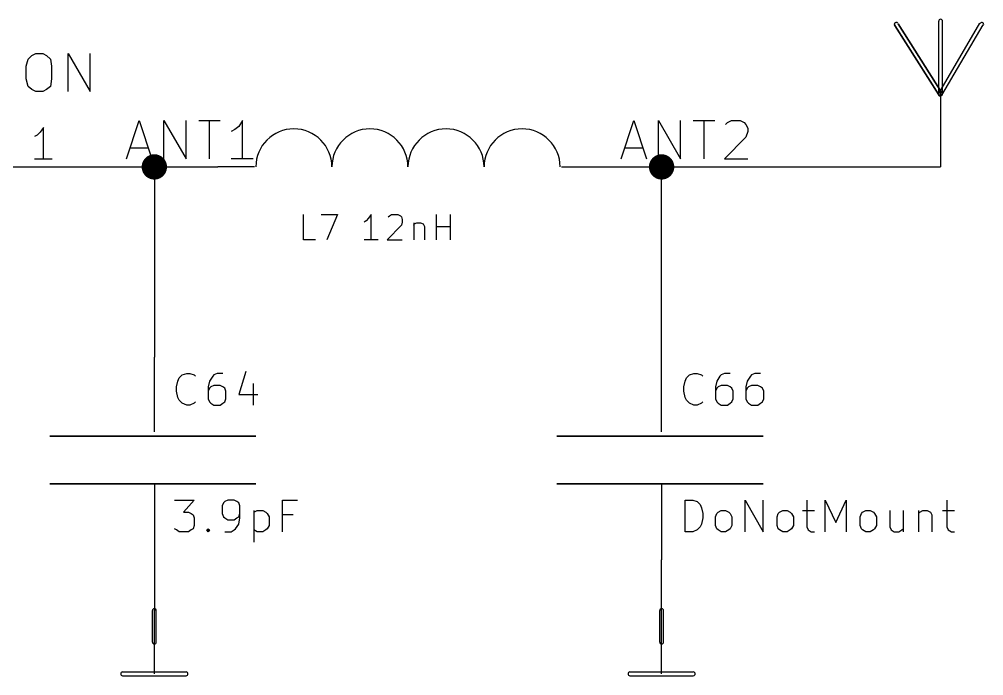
# Model space of a CAD drawing. Extents: x 12 to 829, y -582 to -12.
# Drawn here: x 584.63 to 623.27, y -61.04 to -34.72 of the extents above; entities that cross this region are included whole.
import ezdxf

# ---------------------------------------------------------------- set-up
doc = ezdxf.new("R2010")
doc.units = 0
doc.header["$MEASUREMENT"] = 0
doc.layers.add('BLACK', color=7, linetype='CONTINUOUS')

msp = doc.modelspace()

# ---------------------------------------------------------------- linework, layer by layer
at = {"layer": 'Black'}
for p, q in [((621.462, -37.7444), (619.709, -34.9758)), ((619.709, -34.9758), (621.462, -37.7444)), ((621.589, -37.6682), (619.836, -34.8996)), ((619.836, -34.8996), (621.589, -37.6682)), ((621.462, -37.6936), (621.462, -34.798)), ((621.462, -37.6936), (621.462, -34.798)), ((621.462, -37.6936), (623.113, -34.8742)), ((621.589, -37.7698), (623.24, -34.9504)), ((621.614, -37.6936), (621.614, -34.798)), ((621.614, -37.6936), (621.614, -34.798)), ((584.987, -36.322), (585.14, -36.1696)), ((585.14, -36.1696), (585.292, -36.0934)), ((585.292, -36.0934), (585.572, -36.0934)), ((585.572, -36.0934), (585.724, -36.1696)), ((585.724, -36.1696), (585.876, -36.322)), ((586.588, -37.6174), (586.588, -36.0934)), ((586.588, -36.0934), (587.477, -37.6174)), ((587.477, -37.6174), (587.477, -36.0934)), ((584.911, -36.6014), (584.987, -36.322)), ((584.911, -37.1094), (584.911, -36.6014)), ((585.876, -36.322), (585.927, -36.6014)), ((585.927, -36.6014), (585.927, -37.1094)), ((584.987, -37.4142), (584.911, -37.1094)), ((585.14, -37.5412), (584.987, -37.4142)), ((585.876, -37.4142), (585.724, -37.5412)), ((585.927, -37.1094), (585.876, -37.4142)), ((585.292, -37.6174), (585.14, -37.5412)), ((585.572, -37.6174), (585.292, -37.6174)), ((585.724, -37.5412), (585.572, -37.6174)), ((621.538, -37.6428), (621.538, -40.64)), ((588.924, -40.3098), (589.432, -38.7858)), ((589.432, -38.7858), (589.94, -40.3098)), ((590.423, -40.3098), (590.423, -38.7858)), ((590.423, -38.7858), (591.312, -40.3098)), ((591.312, -40.3098), (591.312, -38.7858)), ((591.82, -38.7858), (592.684, -38.7858)), ((592.252, -40.3098), (592.252, -38.7858)), ((593.42, -39.0144), (593.268, -39.1414)), ((593.573, -38.7858), (593.42, -39.0144)), ((593.573, -40.3098), (593.573, -38.7858)), ((608.736, -40.3098), (609.244, -38.7858)), ((609.244, -38.7858), (609.752, -40.3098)), ((610.235, -40.3098), (610.235, -38.7858)), ((610.235, -38.7858), (611.124, -40.3098)), ((611.124, -40.3098), (611.124, -38.7858)), ((611.632, -38.7858), (612.496, -38.7858)), ((612.064, -40.3098), (612.064, -38.7858)), ((612.927, -38.9382), (613.004, -38.862)), ((613.004, -38.862), (613.156, -38.7858)), ((613.156, -38.7858), (613.512, -38.7858)), ((613.512, -38.7858), (613.664, -38.862)), ((613.664, -38.862), (613.74, -38.9382)), ((613.74, -38.9382), (613.816, -39.0906)), ((585.343, -39.37), (585.241, -39.4208)), ((585.47, -39.243), (585.343, -39.37)), ((585.597, -39.0652), (585.47, -39.243)), ((585.597, -40.3352), (585.597, -39.0652)), ((593.268, -39.1414), (593.115, -39.2176)), ((613.816, -39.2176), (613.74, -39.4462)), ((613.816, -39.0906), (613.816, -39.2176)), ((613.74, -39.4462), (612.877, -40.3098)), ((589.051, -39.878), (589.788, -39.878)), ((608.863, -39.878), (609.6, -39.878)), ((585.953, -40.3352), (585.241, -40.3352)), ((594.004, -40.3098), (593.115, -40.3098)), ((612.877, -40.3098), (613.816, -40.3098)), ((583.692, -40.64), (587.502, -40.64)), ((587.502, -40.64), (592.582, -40.64)), ((590.042, -40.64), (590.042, -48.26)), ((594.055, -40.64), (592.582, -40.64)), ((606.349, -40.64), (607.822, -40.64)), ((607.822, -40.64), (621.538, -40.64)), ((610.362, -48.26), (610.362, -40.64)), ((596.011, -43.561), (596.011, -42.545)), ((596.722, -42.545), (597.383, -42.545)), ((597.383, -42.545), (596.951, -43.561)), ((598.526, -42.799), (598.449, -42.8498)), ((598.627, -42.6974), (598.526, -42.799)), ((598.729, -42.545), (598.627, -42.6974)), ((598.729, -43.561), (598.729, -42.545)), ((599.415, -42.6466), (599.465, -42.5958)), ((599.465, -42.5958), (599.542, -42.545)), ((599.542, -42.545), (599.796, -42.545)), ((599.796, -42.545), (599.897, -42.5958)), ((599.897, -42.5958), (599.948, -42.6466)), ((599.948, -42.6466), (599.973, -42.7482)), ((599.973, -42.8498), (599.948, -42.9768)), ((599.973, -42.7482), (599.973, -42.8498)), ((600.431, -42.8752), (600.431, -43.561)), ((600.456, -42.926), (600.558, -42.8752)), ((600.558, -42.8752), (600.71, -42.8752)), ((600.71, -42.8752), (600.812, -42.926)), ((601.345, -43.561), (601.345, -42.545)), ((601.904, -43.561), (601.904, -42.545)), ((599.948, -42.9768), (599.364, -43.561)), ((600.431, -42.9768), (600.456, -42.926)), ((600.812, -42.926), (600.862, -43.0276)), ((600.862, -43.0276), (600.862, -43.561)), ((601.345, -43.0276), (601.904, -43.0276)), ((596.494, -43.561), (596.011, -43.561)), ((599.008, -43.561), (598.449, -43.561)), ((599.364, -43.561), (599.973, -43.561)), ((590.042, -51.2572), (590.042, -48.26)), ((610.362, -51.2572), (610.362, -48.26)), ((591.033, -49.0982), (591.16, -48.9712)), ((591.16, -48.9712), (591.337, -48.9204)), ((591.337, -48.9204), (591.464, -48.9204)), ((591.464, -48.9204), (591.642, -48.9712)), ((591.642, -48.9712), (591.693, -49.022)), ((592.379, -49.022), (592.252, -49.2252)), ((592.43, -48.9712), (592.379, -49.022)), ((592.557, -48.9204), (592.43, -48.9712)), ((592.785, -48.9204), (592.557, -48.9204)), ((593.7, -48.8442), (593.42, -49.7586)), ((611.353, -49.0982), (611.48, -48.9712)), ((611.48, -48.9712), (611.657, -48.9204)), ((611.657, -48.9204), (611.784, -48.9204)), ((611.784, -48.9204), (611.962, -48.9712)), ((611.962, -48.9712), (612.013, -49.022)), ((612.699, -49.022), (612.572, -49.2252)), ((612.75, -48.9712), (612.699, -49.022)), ((612.877, -48.9204), (612.75, -48.9712)), ((613.105, -48.9204), (612.877, -48.9204)), ((613.918, -49.022), (613.791, -49.2252)), ((613.969, -48.9712), (613.918, -49.022)), ((614.096, -48.9204), (613.969, -48.9712)), ((614.324, -48.9204), (614.096, -48.9204)), ((590.931, -49.4538), (590.982, -49.2252)), ((590.982, -49.2252), (591.033, -49.0982)), ((592.252, -49.2252), (592.201, -49.4538)), ((592.43, -49.403), (592.303, -49.4538)), ((592.684, -49.403), (592.43, -49.403)), ((592.785, -49.4538), (592.684, -49.403)), ((594.004, -49.3268), (594.004, -50.1904)), ((611.251, -49.4538), (611.302, -49.2252)), ((611.302, -49.2252), (611.353, -49.0982)), ((612.572, -49.2252), (612.521, -49.4538)), ((612.75, -49.403), (612.623, -49.4538)), ((613.004, -49.403), (612.75, -49.403)), ((613.105, -49.4538), (613.004, -49.403)), ((613.791, -49.2252), (613.74, -49.4538)), ((613.969, -49.403), (613.842, -49.4538)), ((614.223, -49.403), (613.969, -49.403)), ((614.324, -49.4538), (614.223, -49.403)), ((590.931, -49.6316), (590.931, -49.4538)), ((590.982, -49.8856), (590.931, -49.6316)), ((592.201, -49.4538), (592.201, -49.9364)), ((592.252, -49.5046), (592.201, -49.6316)), ((592.303, -49.4538), (592.252, -49.5046)), ((592.861, -49.5046), (592.785, -49.4538)), ((592.912, -49.6316), (592.861, -49.5046)), ((592.912, -49.9364), (592.912, -49.6316)), ((593.42, -49.7586), (594.182, -49.7586)), ((611.251, -49.6316), (611.251, -49.4538)), ((611.302, -49.8856), (611.251, -49.6316)), ((612.521, -49.4538), (612.521, -49.9364)), ((612.572, -49.5046), (612.521, -49.6316)), ((612.623, -49.4538), (612.572, -49.5046)), ((613.181, -49.5046), (613.105, -49.4538)), ((613.232, -49.6316), (613.181, -49.5046)), ((613.232, -49.9364), (613.232, -49.6316)), ((613.74, -49.4538), (613.74, -49.9364)), ((613.791, -49.5046), (613.74, -49.6316)), ((613.842, -49.4538), (613.791, -49.5046)), ((614.401, -49.5046), (614.324, -49.4538)), ((614.451, -49.6316), (614.401, -49.5046)), ((614.451, -49.9364), (614.451, -49.6316)), ((591.033, -49.9872), (590.982, -49.8856)), ((591.16, -50.1142), (591.033, -49.9872)), ((591.337, -50.1904), (591.16, -50.1142)), ((591.464, -50.1904), (591.337, -50.1904)), ((591.642, -50.1142), (591.464, -50.1904)), ((591.693, -50.0634), (591.642, -50.1142)), ((592.201, -49.9364), (592.252, -50.0634)), ((592.252, -50.0634), (592.303, -50.1142)), ((592.303, -50.1142), (592.43, -50.1904)), ((592.43, -50.1904), (592.684, -50.1904)), ((592.684, -50.1904), (592.785, -50.1142)), ((592.785, -50.1142), (592.861, -50.0634)), ((592.861, -50.0634), (592.912, -49.9364)), ((611.353, -49.9872), (611.302, -49.8856)), ((611.48, -50.1142), (611.353, -49.9872)), ((611.657, -50.1904), (611.48, -50.1142)), ((611.784, -50.1904), (611.657, -50.1904)), ((611.962, -50.1142), (611.784, -50.1904)), ((612.013, -50.0634), (611.962, -50.1142)), ((612.521, -49.9364), (612.572, -50.0634)), ((612.572, -50.0634), (612.623, -50.1142)), ((612.623, -50.1142), (612.75, -50.1904)), ((612.75, -50.1904), (613.004, -50.1904)), ((613.004, -50.1904), (613.105, -50.1142)), ((613.105, -50.1142), (613.181, -50.0634)), ((613.181, -50.0634), (613.232, -49.9364)), ((613.74, -49.9364), (613.791, -50.0634)), ((613.791, -50.0634), (613.842, -50.1142)), ((613.842, -50.1142), (613.969, -50.1904)), ((613.969, -50.1904), (614.223, -50.1904)), ((614.223, -50.1904), (614.324, -50.1142)), ((614.324, -50.1142), (614.401, -50.0634)), ((614.401, -50.0634), (614.451, -49.9364)), ((594.106, -51.435), (585.851, -51.435)), ((585.851, -51.435), (594.106, -51.435)), ((614.426, -51.435), (606.171, -51.435)), ((606.171, -51.435), (614.426, -51.435)), ((585.851, -53.34), (594.106, -53.34)), ((594.106, -53.34), (585.851, -53.34)), ((590.042, -53.3908), (590.042, -56.388)), ((606.171, -53.34), (614.426, -53.34)), ((614.426, -53.34), (606.171, -53.34)), ((610.362, -53.3908), (610.362, -56.388)), ((590.855, -54.0004), (591.642, -54.0004)), ((591.642, -54.0004), (591.21, -54.483)), ((592.861, -54.0512), (592.811, -54.102)), ((592.988, -54.0004), (592.861, -54.0512)), ((593.242, -54.0004), (592.988, -54.0004)), ((593.344, -54.0512), (593.242, -54.0004)), ((593.42, -54.102), (593.344, -54.0512)), ((595.173, -55.2704), (595.173, -54.0004)), ((595.173, -54.0004), (595.782, -54.0004)), ((611.302, -55.2704), (611.302, -54.0004)), ((611.302, -54.0004), (611.607, -54.0004)), ((611.607, -54.0004), (611.784, -54.0512)), ((611.784, -54.0512), (611.911, -54.1782)), ((613.715, -55.2704), (613.715, -54.0004)), ((613.715, -54.0004), (614.426, -55.2704)), ((614.426, -55.2704), (614.426, -54.0004)), ((616.179, -54.0004), (616.179, -55.0672)), ((616.915, -55.2704), (616.915, -54.0004)), ((616.915, -54.0004), (617.347, -54.8894)), ((617.347, -54.8894), (617.753, -54.0004)), ((617.753, -54.0004), (617.753, -55.2704)), ((621.792, -54.0004), (621.792, -55.0672)), ((592.811, -54.102), (592.76, -54.229)), ((592.76, -54.229), (592.76, -54.5338)), ((593.471, -54.229), (593.42, -54.102)), ((593.471, -54.7116), (593.471, -54.229)), ((594.03, -54.4068), (594.03, -55.6768)), ((594.03, -54.483), (594.157, -54.4068)), ((594.157, -54.4068), (594.385, -54.4068)), ((594.385, -54.4068), (594.512, -54.483)), ((611.911, -54.1782), (611.962, -54.3052)), ((611.962, -54.3052), (612.013, -54.5338)), ((612.623, -54.483), (612.75, -54.4068)), ((612.75, -54.4068), (612.927, -54.4068)), ((612.927, -54.4068), (613.054, -54.483)), ((615.086, -54.483), (615.213, -54.4068)), ((615.213, -54.4068), (615.391, -54.4068)), ((615.391, -54.4068), (615.518, -54.483)), ((616.001, -54.4068), (616.483, -54.4068)), ((618.414, -54.483), (618.541, -54.4068)), ((618.541, -54.4068), (618.719, -54.4068)), ((618.719, -54.4068), (618.846, -54.483)), ((619.506, -54.4068), (619.506, -55.0672)), ((620.039, -54.4068), (620.039, -55.2704)), ((620.649, -54.4068), (620.649, -55.2704)), ((620.7, -54.483), (620.827, -54.4068)), ((620.827, -54.4068), (621.005, -54.4068)), ((621.005, -54.4068), (621.132, -54.483)), ((621.614, -54.4068), (622.097, -54.4068)), ((591.21, -54.483), (591.414, -54.483)), ((591.414, -54.483), (591.515, -54.5338)), ((591.515, -54.5338), (591.591, -54.5846)), ((591.591, -54.5846), (591.642, -54.7116)), ((591.642, -54.7116), (591.642, -55.0164)), ((592.76, -54.5338), (592.811, -54.6608)), ((592.811, -54.6608), (592.861, -54.7116)), ((592.861, -54.7116), (592.988, -54.7878)), ((592.988, -54.7878), (593.242, -54.7878)), ((593.242, -54.7878), (593.344, -54.7116)), ((593.344, -54.7116), (593.42, -54.6608)), ((593.42, -54.6608), (593.471, -54.5338)), ((593.42, -54.9656), (593.471, -54.7116)), ((594.512, -54.483), (594.563, -54.5338)), ((594.563, -54.5338), (594.639, -54.6608)), ((594.639, -54.6608), (594.639, -55.0164)), ((595.605, -54.5846), (595.173, -54.5846)), ((612.013, -54.7116), (611.962, -54.9656)), ((612.013, -54.5338), (612.013, -54.7116)), ((612.521, -54.6608), (612.572, -54.5338)), ((612.521, -55.0164), (612.521, -54.6608)), ((612.572, -54.5338), (612.623, -54.483)), ((613.054, -54.483), (613.105, -54.5338)), ((613.105, -54.5338), (613.181, -54.6608)), ((613.181, -54.6608), (613.181, -55.0164)), ((614.985, -54.6608), (615.036, -54.5338)), ((614.985, -55.0164), (614.985, -54.6608)), ((615.036, -54.5338), (615.086, -54.483)), ((615.518, -54.483), (615.569, -54.5338)), ((615.569, -54.5338), (615.645, -54.6608)), ((615.645, -54.6608), (615.645, -55.0164)), ((618.312, -54.6608), (618.363, -54.5338)), ((618.312, -55.0164), (618.312, -54.6608)), ((618.363, -54.5338), (618.414, -54.483)), ((618.846, -54.483), (618.896, -54.5338)), ((618.896, -54.5338), (618.973, -54.6608)), ((618.973, -54.6608), (618.973, -55.0164)), ((620.649, -54.5338), (620.7, -54.483)), ((621.132, -54.483), (621.182, -54.5846)), ((621.182, -54.5846), (621.182, -55.2704)), ((590.931, -55.1942), (590.855, -55.1434)), ((591.033, -55.2704), (590.931, -55.1942)), ((591.515, -55.1942), (591.414, -55.2704)), ((591.591, -55.1434), (591.515, -55.1942)), ((591.642, -55.0164), (591.591, -55.1434)), ((592.15, -55.1942), (592.201, -55.1434)), ((592.201, -55.2704), (592.15, -55.1942)), ((592.201, -55.1434), (592.252, -55.1942)), ((592.201, -55.1434), (592.201, -55.2704)), ((592.252, -55.1942), (592.201, -55.2704)), ((593.115, -55.2704), (593.242, -55.1942)), ((593.242, -55.1942), (593.293, -55.1434)), ((593.293, -55.1434), (593.42, -54.9656)), ((594.157, -55.2704), (594.03, -55.1942)), ((594.512, -55.1942), (594.385, -55.2704)), ((594.563, -55.1434), (594.512, -55.1942)), ((594.639, -55.0164), (594.563, -55.1434)), ((611.784, -55.1942), (611.607, -55.2704)), ((611.911, -55.0672), (611.784, -55.1942)), ((611.962, -54.9656), (611.911, -55.0672)), ((612.572, -55.1434), (612.521, -55.0164)), ((612.623, -55.1942), (612.572, -55.1434)), ((612.75, -55.2704), (612.623, -55.1942)), ((613.054, -55.1942), (612.927, -55.2704)), ((613.105, -55.1434), (613.054, -55.1942)), ((613.181, -55.0164), (613.105, -55.1434)), ((615.036, -55.1434), (614.985, -55.0164)), ((615.086, -55.1942), (615.036, -55.1434)), ((615.213, -55.2704), (615.086, -55.1942)), ((615.518, -55.1942), (615.391, -55.2704)), ((615.569, -55.1434), (615.518, -55.1942)), ((615.645, -55.0164), (615.569, -55.1434)), ((616.179, -55.0672), (616.229, -55.1942)), ((616.229, -55.1942), (616.356, -55.2704)), ((618.363, -55.1434), (618.312, -55.0164)), ((618.414, -55.1942), (618.363, -55.1434)), ((618.541, -55.2704), (618.414, -55.1942)), ((618.846, -55.1942), (618.719, -55.2704)), ((618.896, -55.1434), (618.846, -55.1942)), ((618.973, -55.0164), (618.896, -55.1434)), ((619.506, -55.0672), (619.557, -55.1942)), ((619.557, -55.1942), (619.684, -55.2704)), ((619.862, -55.2704), (619.989, -55.1942)), ((619.989, -55.1942), (620.039, -55.1434)), ((621.792, -55.0672), (621.843, -55.1942)), ((621.843, -55.1942), (621.97, -55.2704)), ((591.414, -55.2704), (591.033, -55.2704)), ((592.861, -55.2704), (593.115, -55.2704)), ((594.385, -55.2704), (594.157, -55.2704)), ((611.607, -55.2704), (611.302, -55.2704)), ((612.927, -55.2704), (612.75, -55.2704)), ((615.391, -55.2704), (615.213, -55.2704)), ((616.356, -55.2704), (616.483, -55.2704)), ((618.719, -55.2704), (618.541, -55.2704)), ((619.684, -55.2704), (619.862, -55.2704)), ((621.97, -55.2704), (622.097, -55.2704)), ((590.042, -56.388), (590.042, -58.42)), ((610.362, -58.42), (610.362, -56.388)), ((589.966, -59.69), (589.966, -58.42)), ((590.042, -60.96), (590.042, -58.42)), ((590.118, -59.69), (590.118, -58.42)), ((610.286, -59.69), (610.286, -58.42)), ((610.362, -60.96), (610.362, -58.42)), ((610.438, -59.69), (610.438, -58.42)), ((588.772, -60.8838), (591.312, -60.8838)), ((588.772, -61.0362), (591.312, -61.0362)), ((609.092, -60.8838), (611.632, -60.8838)), ((609.092, -61.0362), (611.632, -61.0362))]:
    msp.add_line(p, q, dxfattribs=at)
at = {"layer": 'Black', "const_width": 0.508}
for points in [[(589.788, -40.64, 1), (590.296, -40.64, 1)], [(610.108, -40.64, 1), (610.616, -40.64, 1)]]:
    msp.add_lwpolyline(points, format="xyb", close=True, dxfattribs=at)
at = {"layer": 'Black'}
for centre, radius, start, end in [((621.538, -34.798), 0.0762, 360, 540), ((621.538, -34.798), 0.0762, 360, 540), ((619.76, -34.925), 0.0762, 392.471, 572.471), ((619.76, -34.925), 0.0762, 32.4712, 212.471), ((623.189, -34.925), 0.0762, 329.421, 509.421), ((621.513, -37.719), 0.0762, 149.421, 329.421), ((621.538, -37.6936), 0.0762, 180, 360), ((621.538, -37.6936), 0.0762, 180, 360), ((621.538, -37.719), 0.0762, 212.471, 392.471), ((621.538, -37.719), 0.0762, 212.471, 392.471), ((595.63, -40.64), 1.524, -359.9, -180.1), ((598.678, -40.64), 1.524, -359.9, -180.1), ((601.726, -40.64), 1.524, -359.9, -180.1), ((604.774, -40.64), 1.524, -359.9, -180.1), ((590.042, -58.42), 0.0762, 360, 540), ((610.362, -58.42), 0.0762, 360, 540), ((590.042, -59.69), 0.0762, 180, 360), ((610.362, -59.69), 0.0762, 180, 360), ((588.772, -60.96), 0.0762, 90, 270), ((591.312, -60.96), 0.0762, 270, 450), ((609.092, -60.96), 0.0762, 90, 270), ((611.632, -60.96), 0.0762, 270, 450)]:
    msp.add_arc(centre, radius, start, end, dxfattribs=at)

doc.saveas('drawing.dxf')
